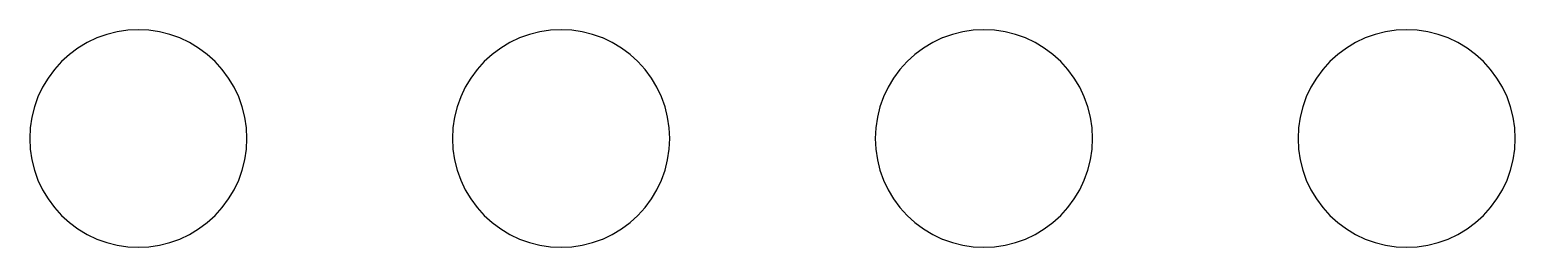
# Model space of a CAD drawing. Header units: metres. Extents: x 102.6 to 173.6, y -131.3 to -53.7.
# Drawn here: x 108.37 to 126.21, y -131.3 to -128.7 of the extents above; entities that cross this region are included whole.
import ezdxf

# ---------------------------------------------------------------- set-up
doc = ezdxf.new("R2010")
doc.units = ezdxf.units.M

msp = doc.modelspace()

# ---------------------------------------------------------------- linework, layer by layer
for points in [[(108.365, -130), (108.365, -130), (108.365, -130), (108.365, -130), (108.365, -130), (108.371, -130.128), (108.371, -130.128), (108.371, -130.128), (108.371, -130.128), (108.371, -130.128), (108.39, -130.254), (108.39, -130.254), (108.39, -130.255), (108.39, -130.255), (108.39, -130.255), (108.421, -130.379), (108.421, -130.379), (108.421, -130.379), (108.421, -130.379), (108.421, -130.379), (108.464, -130.499), (108.464, -130.499), (108.464, -130.499), (108.464, -130.5), (108.464, -130.5), (108.519, -130.615), (108.519, -130.615), (108.519, -130.615), (108.519, -130.615), (108.519, -130.615), (108.585, -130.725), (108.585, -130.725), (108.585, -130.725), (108.585, -130.725), (108.585, -130.725), (108.661, -130.828), (108.661, -130.828), (108.661, -130.828), (108.661, -130.828), (108.661, -130.828), (108.747, -130.923), (108.747, -130.923), (108.747, -130.923), (108.747, -130.923), (108.747, -130.923), (108.842, -131.009), (108.842, -131.009), (108.842, -131.009), (108.842, -131.009), (108.842, -131.009), (108.945, -131.085), (108.945, -131.085), (108.945, -131.085), (108.945, -131.085), (108.945, -131.085), (109.055, -131.151), (109.055, -131.151), (109.055, -131.151), (109.055, -131.151), (109.055, -131.151), (109.17, -131.206), (109.17, -131.206), (109.171, -131.206), (109.171, -131.206), (109.171, -131.206), (109.291, -131.249), (109.291, -131.249), (109.291, -131.249), (109.291, -131.249), (109.291, -131.249), (109.415, -131.28), (109.415, -131.28), (109.415, -131.28), (109.416, -131.28), (109.416, -131.28), (109.542, -131.299), (109.542, -131.299), (109.542, -131.299), (109.542, -131.299), (109.542, -131.299), (109.67, -131.305), (109.67, -131.305), (109.67, -131.305), (109.67, -131.305), (109.67, -131.305), (109.798, -131.299), (109.798, -131.299), (109.798, -131.299), (109.798, -131.299), (109.798, -131.299), (109.924, -131.28), (109.924, -131.28), (109.925, -131.28), (109.925, -131.28), (109.925, -131.28), (110.049, -131.249), (110.049, -131.249), (110.049, -131.249), (110.049, -131.249), (110.049, -131.249), (110.169, -131.206), (110.169, -131.206), (110.169, -131.206), (110.17, -131.206), (110.17, -131.206), (110.285, -131.151), (110.285, -131.151), (110.285, -131.151), (110.285, -131.151), (110.285, -131.151), (110.395, -131.085), (110.395, -131.085), (110.395, -131.085), (110.395, -131.085), (110.395, -131.085), (110.498, -131.009), (110.498, -131.009), (110.498, -131.009), (110.498, -131.009), (110.498, -131.009), (110.593, -130.923), (110.593, -130.923), (110.593, -130.923), (110.593, -130.923), (110.593, -130.923), (110.679, -130.828), (110.679, -130.828), (110.679, -130.828), (110.679, -130.828), (110.679, -130.828), (110.755, -130.725), (110.755, -130.725), (110.755, -130.725), (110.755, -130.725), (110.755, -130.725), (110.821, -130.615), (110.821, -130.615), (110.821, -130.615), (110.821, -130.615), (110.821, -130.615), (110.876, -130.5), (110.876, -130.5), (110.876, -130.499), (110.876, -130.499), (110.876, -130.499), (110.919, -130.379), (110.919, -130.379), (110.919, -130.379), (110.919, -130.379), (110.919, -130.379), (110.95, -130.255), (110.95, -130.255), (110.95, -130.255), (110.95, -130.254), (110.95, -130.254), (110.969, -130.128), (110.969, -130.128), (110.969, -130.128), (110.969, -130.128), (110.969, -130.128), (110.975, -130), (110.975, -130), (110.975, -130), (110.975, -130), (110.975, -130), (110.969, -129.872), (110.969, -129.872), (110.969, -129.872), (110.969, -129.872), (110.969, -129.872), (110.95, -129.746), (110.95, -129.746), (110.95, -129.745), (110.95, -129.745), (110.95, -129.745), (110.919, -129.621), (110.919, -129.621), (110.919, -129.621), (110.919, -129.621), (110.919, -129.621), (110.876, -129.501), (110.876, -129.501), (110.876, -129.501), (110.876, -129.5), (110.876, -129.5), (110.821, -129.385), (110.821, -129.385), (110.821, -129.385), (110.821, -129.385), (110.821, -129.385), (110.755, -129.275), (110.755, -129.275), (110.755, -129.275), (110.755, -129.275), (110.755, -129.275), (110.679, -129.172), (110.679, -129.172), (110.679, -129.172), (110.679, -129.172), (110.679, -129.172), (110.593, -129.077), (110.593, -129.077), (110.593, -129.077), (110.593, -129.077), (110.593, -129.077), (110.498, -128.991), (110.498, -128.991), (110.498, -128.991), (110.498, -128.991), (110.498, -128.991), (110.395, -128.915), (110.395, -128.915), (110.395, -128.915), (110.395, -128.915), (110.395, -128.915), (110.285, -128.849), (110.285, -128.849), (110.285, -128.849), (110.285, -128.849), (110.285, -128.849), (110.17, -128.794), (110.17, -128.794), (110.169, -128.794), (110.169, -128.794), (110.169, -128.794), (110.049, -128.751), (110.049, -128.751), (110.049, -128.751), (110.049, -128.751), (110.049, -128.751), (109.925, -128.72), (109.925, -128.72), (109.925, -128.72), (109.924, -128.72), (109.924, -128.72), (109.798, -128.701), (109.798, -128.701), (109.798, -128.701), (109.798, -128.701), (109.798, -128.701), (109.67, -128.695), (109.67, -128.695), (109.67, -128.695), (109.67, -128.695), (109.67, -128.695), (109.542, -128.701), (109.542, -128.701), (109.542, -128.701), (109.542, -128.701), (109.542, -128.701), (109.416, -128.72), (109.416, -128.72), (109.415, -128.72), (109.415, -128.72), (109.415, -128.72), (109.291, -128.751), (109.291, -128.751), (109.291, -128.751), (109.291, -128.751), (109.291, -128.751), (109.171, -128.794), (109.171, -128.794), (109.171, -128.794), (109.17, -128.794), (109.17, -128.794), (109.055, -128.849), (109.055, -128.849), (109.055, -128.849), (109.055, -128.849), (109.055, -128.849), (108.945, -128.915), (108.945, -128.915), (108.945, -128.915), (108.945, -128.915), (108.945, -128.915), (108.842, -128.991), (108.842, -128.991), (108.842, -128.991), (108.842, -128.991), (108.842, -128.991), (108.747, -129.077), (108.747, -129.077), (108.747, -129.077), (108.747, -129.077), (108.747, -129.077), (108.661, -129.172), (108.661, -129.172), (108.661, -129.172), (108.661, -129.172), (108.661, -129.172), (108.585, -129.275), (108.585, -129.275), (108.585, -129.275), (108.585, -129.275), (108.585, -129.275), (108.519, -129.385), (108.519, -129.385), (108.519, -129.385), (108.519, -129.385), (108.519, -129.385), (108.464, -129.5), (108.464, -129.5), (108.464, -129.501), (108.464, -129.501), (108.464, -129.501), (108.421, -129.621), (108.421, -129.621), (108.421, -129.621), (108.421, -129.621), (108.421, -129.621), (108.39, -129.745), (108.39, -129.745), (108.39, -129.745), (108.39, -129.746), (108.39, -129.746), (108.371, -129.872), (108.371, -129.872), (108.371, -129.872), (108.371, -129.872), (108.371, -129.872), (108.365, -130)], [(113.445, -130), (113.445, -130), (113.445, -130), (113.445, -130), (113.445, -130), (113.451, -130.128), (113.451, -130.128), (113.451, -130.128), (113.451, -130.128), (113.451, -130.128), (113.47, -130.254), (113.47, -130.254), (113.47, -130.255), (113.47, -130.255), (113.47, -130.255), (113.501, -130.379), (113.501, -130.379), (113.501, -130.379), (113.501, -130.379), (113.501, -130.379), (113.544, -130.499), (113.544, -130.499), (113.544, -130.499), (113.544, -130.5), (113.544, -130.5), (113.599, -130.615), (113.599, -130.615), (113.599, -130.615), (113.599, -130.615), (113.599, -130.615), (113.665, -130.725), (113.665, -130.725), (113.665, -130.725), (113.665, -130.725), (113.665, -130.725), (113.741, -130.828), (113.741, -130.828), (113.741, -130.828), (113.741, -130.828), (113.741, -130.828), (113.827, -130.923), (113.827, -130.923), (113.827, -130.923), (113.827, -130.923), (113.827, -130.923), (113.922, -131.009), (113.922, -131.009), (113.922, -131.009), (113.922, -131.009), (113.922, -131.009), (114.025, -131.085), (114.025, -131.085), (114.025, -131.085), (114.025, -131.085), (114.025, -131.085), (114.135, -131.151), (114.135, -131.151), (114.135, -131.151), (114.135, -131.151), (114.135, -131.151), (114.25, -131.206), (114.25, -131.206), (114.251, -131.206), (114.251, -131.206), (114.251, -131.206), (114.371, -131.249), (114.371, -131.249), (114.371, -131.249), (114.371, -131.249), (114.371, -131.249), (114.495, -131.28), (114.495, -131.28), (114.495, -131.28), (114.496, -131.28), (114.496, -131.28), (114.622, -131.299), (114.622, -131.299), (114.622, -131.299), (114.622, -131.299), (114.622, -131.299), (114.75, -131.305), (114.75, -131.305), (114.75, -131.305), (114.75, -131.305), (114.75, -131.305), (114.878, -131.299), (114.878, -131.299), (114.878, -131.299), (114.878, -131.299), (114.878, -131.299), (115.004, -131.28), (115.004, -131.28), (115.005, -131.28), (115.005, -131.28), (115.005, -131.28), (115.129, -131.249), (115.129, -131.249), (115.129, -131.249), (115.129, -131.249), (115.129, -131.249), (115.249, -131.206), (115.249, -131.206), (115.249, -131.206), (115.25, -131.206), (115.25, -131.206), (115.365, -131.151), (115.365, -131.151), (115.365, -131.151), (115.365, -131.151), (115.365, -131.151), (115.475, -131.085), (115.475, -131.085), (115.475, -131.085), (115.475, -131.085), (115.475, -131.085), (115.578, -131.009), (115.578, -131.009), (115.578, -131.009), (115.578, -131.009), (115.578, -131.009), (115.673, -130.923), (115.673, -130.923), (115.673, -130.923), (115.673, -130.923), (115.673, -130.923), (115.759, -130.828), (115.759, -130.828), (115.759, -130.828), (115.759, -130.828), (115.759, -130.828), (115.835, -130.725), (115.835, -130.725), (115.835, -130.725), (115.835, -130.725), (115.835, -130.725), (115.901, -130.615), (115.901, -130.615), (115.901, -130.615), (115.901, -130.615), (115.901, -130.615), (115.956, -130.5), (115.956, -130.5), (115.956, -130.499), (115.956, -130.499), (115.956, -130.499), (115.999, -130.379), (115.999, -130.379), (115.999, -130.379), (115.999, -130.379), (115.999, -130.379), (116.03, -130.255), (116.03, -130.255), (116.03, -130.255), (116.03, -130.254), (116.03, -130.254), (116.049, -130.128), (116.049, -130.128), (116.049, -130.128), (116.049, -130.128), (116.049, -130.128), (116.055, -130), (116.055, -130), (116.055, -130), (116.055, -130), (116.055, -130), (116.049, -129.872), (116.049, -129.872), (116.049, -129.872), (116.049, -129.872), (116.049, -129.872), (116.03, -129.746), (116.03, -129.746), (116.03, -129.745), (116.03, -129.745), (116.03, -129.745), (115.999, -129.621), (115.999, -129.621), (115.999, -129.621), (115.999, -129.621), (115.999, -129.621), (115.956, -129.501), (115.956, -129.501), (115.956, -129.501), (115.956, -129.5), (115.956, -129.5), (115.901, -129.385), (115.901, -129.385), (115.901, -129.385), (115.901, -129.385), (115.901, -129.385), (115.835, -129.275), (115.835, -129.275), (115.835, -129.275), (115.835, -129.275), (115.835, -129.275), (115.759, -129.172), (115.759, -129.172), (115.759, -129.172), (115.759, -129.172), (115.759, -129.172), (115.673, -129.077), (115.673, -129.077), (115.673, -129.077), (115.673, -129.077), (115.673, -129.077), (115.578, -128.991), (115.578, -128.991), (115.578, -128.991), (115.578, -128.991), (115.578, -128.991), (115.475, -128.915), (115.475, -128.915), (115.475, -128.915), (115.475, -128.915), (115.475, -128.915), (115.365, -128.849), (115.365, -128.849), (115.365, -128.849), (115.365, -128.849), (115.365, -128.849), (115.25, -128.794), (115.25, -128.794), (115.249, -128.794), (115.249, -128.794), (115.249, -128.794), (115.129, -128.751), (115.129, -128.751), (115.129, -128.751), (115.129, -128.751), (115.129, -128.751), (115.005, -128.72), (115.005, -128.72), (115.005, -128.72), (115.004, -128.72), (115.004, -128.72), (114.878, -128.701), (114.878, -128.701), (114.878, -128.701), (114.878, -128.701), (114.878, -128.701), (114.75, -128.695), (114.75, -128.695), (114.75, -128.695), (114.75, -128.695), (114.75, -128.695), (114.622, -128.701), (114.622, -128.701), (114.622, -128.701), (114.622, -128.701), (114.622, -128.701), (114.496, -128.72), (114.496, -128.72), (114.495, -128.72), (114.495, -128.72), (114.495, -128.72), (114.371, -128.751), (114.371, -128.751), (114.371, -128.751), (114.371, -128.751), (114.371, -128.751), (114.251, -128.794), (114.251, -128.794), (114.251, -128.794), (114.25, -128.794), (114.25, -128.794), (114.135, -128.849), (114.135, -128.849), (114.135, -128.849), (114.135, -128.849), (114.135, -128.849), (114.025, -128.915), (114.025, -128.915), (114.025, -128.915), (114.025, -128.915), (114.025, -128.915), (113.922, -128.991), (113.922, -128.991), (113.922, -128.991), (113.922, -128.991), (113.922, -128.991), (113.827, -129.077), (113.827, -129.077), (113.827, -129.077), (113.827, -129.077), (113.827, -129.077), (113.741, -129.172), (113.741, -129.172), (113.741, -129.172), (113.741, -129.172), (113.741, -129.172), (113.665, -129.275), (113.665, -129.275), (113.665, -129.275), (113.665, -129.275), (113.665, -129.275), (113.599, -129.385), (113.599, -129.385), (113.599, -129.385), (113.599, -129.385), (113.599, -129.385), (113.544, -129.5), (113.544, -129.5), (113.544, -129.501), (113.544, -129.501), (113.544, -129.501), (113.501, -129.621), (113.501, -129.621), (113.501, -129.621), (113.501, -129.621), (113.501, -129.621), (113.47, -129.745), (113.47, -129.745), (113.47, -129.745), (113.47, -129.746), (113.47, -129.746), (113.451, -129.872), (113.451, -129.872), (113.451, -129.872), (113.451, -129.872), (113.451, -129.872), (113.445, -130)], [(118.525, -130), (118.525, -130), (118.525, -130), (118.525, -130), (118.525, -130), (118.531, -130.128), (118.531, -130.128), (118.531, -130.128), (118.531, -130.128), (118.531, -130.128), (118.55, -130.254), (118.55, -130.254), (118.55, -130.255), (118.55, -130.255), (118.55, -130.255), (118.581, -130.379), (118.581, -130.379), (118.581, -130.379), (118.581, -130.379), (118.581, -130.379), (118.624, -130.499), (118.624, -130.499), (118.624, -130.499), (118.624, -130.5), (118.624, -130.5), (118.679, -130.615), (118.679, -130.615), (118.679, -130.615), (118.679, -130.615), (118.679, -130.615), (118.745, -130.725), (118.745, -130.725), (118.745, -130.725), (118.745, -130.725), (118.745, -130.725), (118.821, -130.828), (118.821, -130.828), (118.821, -130.828), (118.821, -130.828), (118.821, -130.828), (118.907, -130.923), (118.907, -130.923), (118.907, -130.923), (118.907, -130.923), (118.907, -130.923), (119.002, -131.009), (119.002, -131.009), (119.002, -131.009), (119.002, -131.009), (119.002, -131.009), (119.105, -131.085), (119.105, -131.085), (119.105, -131.085), (119.105, -131.085), (119.105, -131.085), (119.215, -131.151), (119.215, -131.151), (119.215, -131.151), (119.215, -131.151), (119.215, -131.151), (119.33, -131.206), (119.33, -131.206), (119.331, -131.206), (119.331, -131.206), (119.331, -131.206), (119.451, -131.249), (119.451, -131.249), (119.451, -131.249), (119.451, -131.249), (119.451, -131.249), (119.575, -131.28), (119.575, -131.28), (119.575, -131.28), (119.576, -131.28), (119.576, -131.28), (119.702, -131.299), (119.702, -131.299), (119.702, -131.299), (119.702, -131.299), (119.702, -131.299), (119.83, -131.305), (119.83, -131.305), (119.83, -131.305), (119.83, -131.305), (119.83, -131.305), (119.958, -131.299), (119.958, -131.299), (119.958, -131.299), (119.958, -131.299), (119.958, -131.299), (120.084, -131.28), (120.084, -131.28), (120.085, -131.28), (120.085, -131.28), (120.085, -131.28), (120.209, -131.249), (120.209, -131.249), (120.209, -131.249), (120.209, -131.249), (120.209, -131.249), (120.329, -131.206), (120.329, -131.206), (120.329, -131.206), (120.33, -131.206), (120.33, -131.206), (120.445, -131.151), (120.445, -131.151), (120.445, -131.151), (120.445, -131.151), (120.445, -131.151), (120.555, -131.085), (120.555, -131.085), (120.555, -131.085), (120.555, -131.085), (120.555, -131.085), (120.658, -131.009), (120.658, -131.009), (120.658, -131.009), (120.658, -131.009), (120.658, -131.009), (120.753, -130.923), (120.753, -130.923), (120.753, -130.923), (120.753, -130.923), (120.753, -130.923), (120.839, -130.828), (120.839, -130.828), (120.839, -130.828), (120.839, -130.828), (120.839, -130.828), (120.915, -130.725), (120.915, -130.725), (120.915, -130.725), (120.915, -130.725), (120.915, -130.725), (120.981, -130.615), (120.981, -130.615), (120.981, -130.615), (120.981, -130.615), (120.981, -130.615), (121.036, -130.5), (121.036, -130.5), (121.036, -130.499), (121.036, -130.499), (121.036, -130.499), (121.079, -130.379), (121.079, -130.379), (121.079, -130.379), (121.079, -130.379), (121.079, -130.379), (121.11, -130.255), (121.11, -130.255), (121.11, -130.255), (121.11, -130.254), (121.11, -130.254), (121.129, -130.128), (121.129, -130.128), (121.129, -130.128), (121.129, -130.128), (121.129, -130.128), (121.135, -130), (121.135, -130), (121.135, -130), (121.135, -130), (121.135, -130), (121.129, -129.872), (121.129, -129.872), (121.129, -129.872), (121.129, -129.872), (121.129, -129.872), (121.11, -129.746), (121.11, -129.746), (121.11, -129.745), (121.11, -129.745), (121.11, -129.745), (121.079, -129.621), (121.079, -129.621), (121.079, -129.621), (121.079, -129.621), (121.079, -129.621), (121.036, -129.501), (121.036, -129.501), (121.036, -129.501), (121.036, -129.5), (121.036, -129.5), (120.981, -129.385), (120.981, -129.385), (120.981, -129.385), (120.981, -129.385), (120.981, -129.385), (120.915, -129.275), (120.915, -129.275), (120.915, -129.275), (120.915, -129.275), (120.915, -129.275), (120.839, -129.172), (120.839, -129.172), (120.839, -129.172), (120.839, -129.172), (120.839, -129.172), (120.753, -129.077), (120.753, -129.077), (120.753, -129.077), (120.753, -129.077), (120.753, -129.077), (120.658, -128.991), (120.658, -128.991), (120.658, -128.991), (120.658, -128.991), (120.658, -128.991), (120.555, -128.915), (120.555, -128.915), (120.555, -128.915), (120.555, -128.915), (120.555, -128.915), (120.445, -128.849), (120.445, -128.849), (120.445, -128.849), (120.445, -128.849), (120.445, -128.849), (120.33, -128.794), (120.33, -128.794), (120.329, -128.794), (120.329, -128.794), (120.329, -128.794), (120.209, -128.751), (120.209, -128.751), (120.209, -128.751), (120.209, -128.751), (120.209, -128.751), (120.085, -128.72), (120.085, -128.72), (120.085, -128.72), (120.084, -128.72), (120.084, -128.72), (119.958, -128.701), (119.958, -128.701), (119.958, -128.701), (119.958, -128.701), (119.958, -128.701), (119.83, -128.695), (119.83, -128.695), (119.83, -128.695), (119.83, -128.695), (119.83, -128.695), (119.702, -128.701), (119.702, -128.701), (119.702, -128.701), (119.702, -128.701), (119.702, -128.701), (119.576, -128.72), (119.576, -128.72), (119.575, -128.72), (119.575, -128.72), (119.575, -128.72), (119.451, -128.751), (119.451, -128.751), (119.451, -128.751), (119.451, -128.751), (119.451, -128.751), (119.331, -128.794), (119.331, -128.794), (119.331, -128.794), (119.33, -128.794), (119.33, -128.794), (119.215, -128.849), (119.215, -128.849), (119.215, -128.849), (119.215, -128.849), (119.215, -128.849), (119.105, -128.915), (119.105, -128.915), (119.105, -128.915), (119.105, -128.915), (119.105, -128.915), (119.002, -128.991), (119.002, -128.991), (119.002, -128.991), (119.002, -128.991), (119.002, -128.991), (118.907, -129.077), (118.907, -129.077), (118.907, -129.077), (118.907, -129.077), (118.907, -129.077), (118.821, -129.172), (118.821, -129.172), (118.821, -129.172), (118.821, -129.172), (118.821, -129.172), (118.745, -129.275), (118.745, -129.275), (118.745, -129.275), (118.745, -129.275), (118.745, -129.275), (118.679, -129.385), (118.679, -129.385), (118.679, -129.385), (118.679, -129.385), (118.679, -129.385), (118.624, -129.5), (118.624, -129.5), (118.624, -129.501), (118.624, -129.501), (118.624, -129.501), (118.581, -129.621), (118.581, -129.621), (118.581, -129.621), (118.581, -129.621), (118.581, -129.621), (118.55, -129.745), (118.55, -129.745), (118.55, -129.745), (118.55, -129.746), (118.55, -129.746), (118.531, -129.872), (118.531, -129.872), (118.531, -129.872), (118.531, -129.872), (118.531, -129.872), (118.525, -130)], [(123.605, -130), (123.605, -130), (123.605, -130), (123.605, -130), (123.605, -130), (123.611, -130.128), (123.611, -130.128), (123.611, -130.128), (123.611, -130.128), (123.611, -130.128), (123.63, -130.254), (123.63, -130.254), (123.63, -130.255), (123.63, -130.255), (123.63, -130.255), (123.661, -130.379), (123.661, -130.379), (123.661, -130.379), (123.661, -130.379), (123.661, -130.379), (123.704, -130.499), (123.704, -130.499), (123.704, -130.499), (123.704, -130.5), (123.704, -130.5), (123.759, -130.615), (123.759, -130.615), (123.759, -130.615), (123.759, -130.615), (123.759, -130.615), (123.825, -130.725), (123.825, -130.725), (123.825, -130.725), (123.825, -130.725), (123.825, -130.725), (123.901, -130.828), (123.901, -130.828), (123.901, -130.828), (123.901, -130.828), (123.901, -130.828), (123.987, -130.923), (123.987, -130.923), (123.987, -130.923), (123.987, -130.923), (123.987, -130.923), (124.082, -131.009), (124.082, -131.009), (124.082, -131.009), (124.082, -131.009), (124.082, -131.009), (124.185, -131.085), (124.185, -131.085), (124.185, -131.085), (124.185, -131.085), (124.185, -131.085), (124.295, -131.151), (124.295, -131.151), (124.295, -131.151), (124.295, -131.151), (124.295, -131.151), (124.41, -131.206), (124.41, -131.206), (124.411, -131.206), (124.411, -131.206), (124.411, -131.206), (124.531, -131.249), (124.531, -131.249), (124.531, -131.249), (124.531, -131.249), (124.531, -131.249), (124.655, -131.28), (124.655, -131.28), (124.655, -131.28), (124.656, -131.28), (124.656, -131.28), (124.782, -131.299), (124.782, -131.299), (124.782, -131.299), (124.782, -131.299), (124.782, -131.299), (124.91, -131.305), (124.91, -131.305), (124.91, -131.305), (124.91, -131.305), (124.91, -131.305), (125.038, -131.299), (125.038, -131.299), (125.038, -131.299), (125.038, -131.299), (125.038, -131.299), (125.164, -131.28), (125.164, -131.28), (125.165, -131.28), (125.165, -131.28), (125.165, -131.28), (125.289, -131.249), (125.289, -131.249), (125.289, -131.249), (125.289, -131.249), (125.289, -131.249), (125.409, -131.206), (125.409, -131.206), (125.409, -131.206), (125.41, -131.206), (125.41, -131.206), (125.525, -131.151), (125.525, -131.151), (125.525, -131.151), (125.525, -131.151), (125.525, -131.151), (125.635, -131.085), (125.635, -131.085), (125.635, -131.085), (125.635, -131.085), (125.635, -131.085), (125.738, -131.009), (125.738, -131.009), (125.738, -131.009), (125.738, -131.009), (125.738, -131.009), (125.833, -130.923), (125.833, -130.923), (125.833, -130.923), (125.833, -130.923), (125.833, -130.923), (125.919, -130.828), (125.919, -130.828), (125.919, -130.828), (125.919, -130.828), (125.919, -130.828), (125.995, -130.725), (125.995, -130.725), (125.995, -130.725), (125.995, -130.725), (125.995, -130.725), (126.061, -130.615), (126.061, -130.615), (126.061, -130.615), (126.061, -130.615), (126.061, -130.615), (126.116, -130.5), (126.116, -130.5), (126.116, -130.499), (126.116, -130.499), (126.116, -130.499), (126.159, -130.379), (126.159, -130.379), (126.159, -130.379), (126.159, -130.379), (126.159, -130.379), (126.19, -130.255), (126.19, -130.255), (126.19, -130.255), (126.19, -130.254), (126.19, -130.254), (126.209, -130.128), (126.209, -130.128), (126.209, -130.128), (126.209, -130.128), (126.209, -130.128), (126.215, -130), (126.215, -130), (126.215, -130), (126.215, -130), (126.215, -130), (126.209, -129.872), (126.209, -129.872), (126.209, -129.872), (126.209, -129.872), (126.209, -129.872), (126.19, -129.746), (126.19, -129.746), (126.19, -129.745), (126.19, -129.745), (126.19, -129.745), (126.159, -129.621), (126.159, -129.621), (126.159, -129.621), (126.159, -129.621), (126.159, -129.621), (126.116, -129.501), (126.116, -129.501), (126.116, -129.501), (126.116, -129.5), (126.116, -129.5), (126.061, -129.385), (126.061, -129.385), (126.061, -129.385), (126.061, -129.385), (126.061, -129.385), (125.995, -129.275), (125.995, -129.275), (125.995, -129.275), (125.995, -129.275), (125.995, -129.275), (125.919, -129.172), (125.919, -129.172), (125.919, -129.172), (125.919, -129.172), (125.919, -129.172), (125.833, -129.077), (125.833, -129.077), (125.833, -129.077), (125.833, -129.077), (125.833, -129.077), (125.738, -128.991), (125.738, -128.991), (125.738, -128.991), (125.738, -128.991), (125.738, -128.991), (125.635, -128.915), (125.635, -128.915), (125.635, -128.915), (125.635, -128.915), (125.635, -128.915), (125.525, -128.849), (125.525, -128.849), (125.525, -128.849), (125.525, -128.849), (125.525, -128.849), (125.41, -128.794), (125.41, -128.794), (125.409, -128.794), (125.409, -128.794), (125.409, -128.794), (125.289, -128.751), (125.289, -128.751), (125.289, -128.751), (125.289, -128.751), (125.289, -128.751), (125.165, -128.72), (125.165, -128.72), (125.165, -128.72), (125.164, -128.72), (125.164, -128.72), (125.038, -128.701), (125.038, -128.701), (125.038, -128.701), (125.038, -128.701), (125.038, -128.701), (124.91, -128.695), (124.91, -128.695), (124.91, -128.695), (124.91, -128.695), (124.91, -128.695), (124.782, -128.701), (124.782, -128.701), (124.782, -128.701), (124.782, -128.701), (124.782, -128.701), (124.656, -128.72), (124.656, -128.72), (124.655, -128.72), (124.655, -128.72), (124.655, -128.72), (124.531, -128.751), (124.531, -128.751), (124.531, -128.751), (124.531, -128.751), (124.531, -128.751), (124.411, -128.794), (124.411, -128.794), (124.411, -128.794), (124.41, -128.794), (124.41, -128.794), (124.295, -128.849), (124.295, -128.849), (124.295, -128.849), (124.295, -128.849), (124.295, -128.849), (124.185, -128.915), (124.185, -128.915), (124.185, -128.915), (124.185, -128.915), (124.185, -128.915), (124.082, -128.991), (124.082, -128.991), (124.082, -128.991), (124.082, -128.991), (124.082, -128.991), (123.987, -129.077), (123.987, -129.077), (123.987, -129.077), (123.987, -129.077), (123.987, -129.077), (123.901, -129.172), (123.901, -129.172), (123.901, -129.172), (123.901, -129.172), (123.901, -129.172), (123.825, -129.275), (123.825, -129.275), (123.825, -129.275), (123.825, -129.275), (123.825, -129.275), (123.759, -129.385), (123.759, -129.385), (123.759, -129.385), (123.759, -129.385), (123.759, -129.385), (123.704, -129.5), (123.704, -129.5), (123.704, -129.501), (123.704, -129.501), (123.704, -129.501), (123.661, -129.621), (123.661, -129.621), (123.661, -129.621), (123.661, -129.621), (123.661, -129.621), (123.63, -129.745), (123.63, -129.745), (123.63, -129.745), (123.63, -129.746), (123.63, -129.746), (123.611, -129.872), (123.611, -129.872), (123.611, -129.872), (123.611, -129.872), (123.611, -129.872), (123.605, -130)]]:
    msp.add_lwpolyline(points)

doc.saveas('drawing.dxf')
